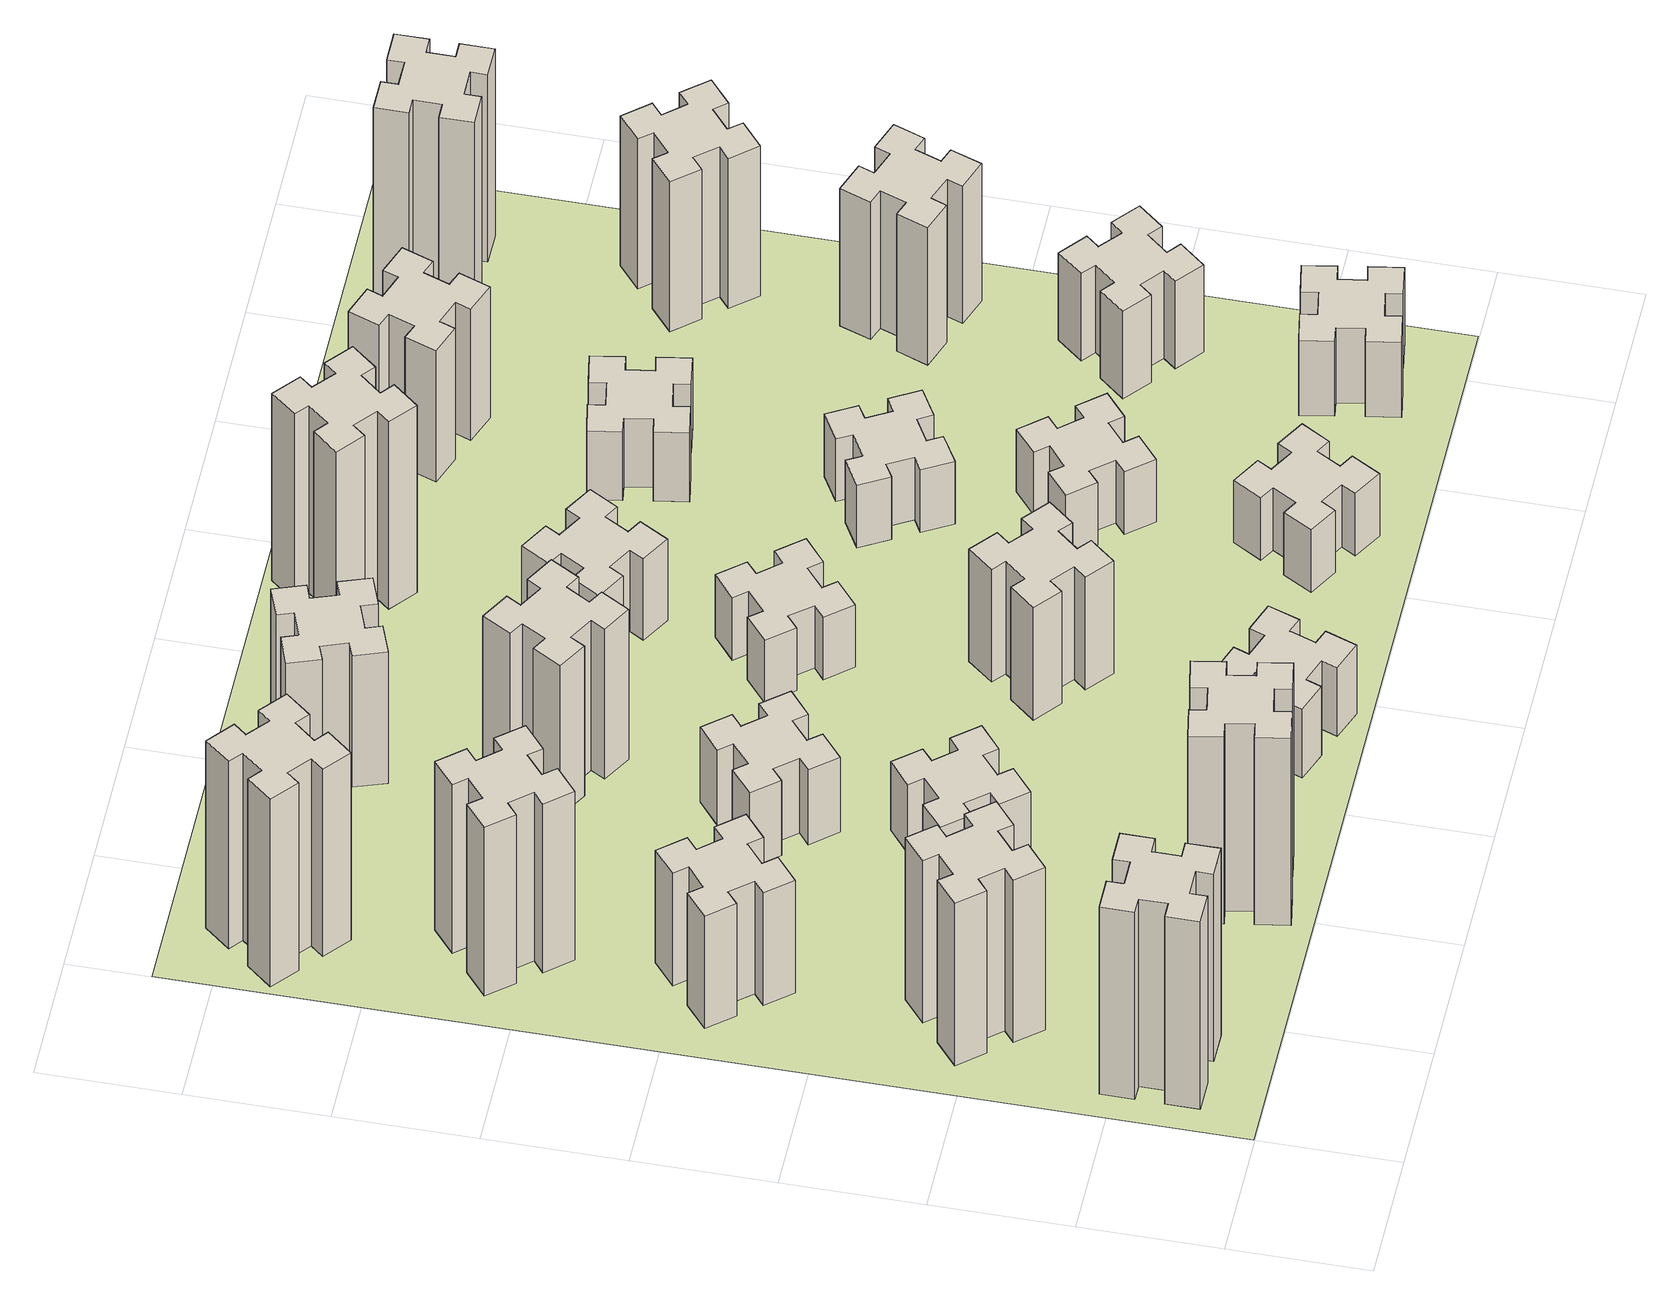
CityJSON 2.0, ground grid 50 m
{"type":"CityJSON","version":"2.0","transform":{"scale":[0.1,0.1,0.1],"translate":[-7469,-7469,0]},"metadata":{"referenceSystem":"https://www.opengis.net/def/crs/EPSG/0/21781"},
"CityObjects":{
"building1":{"type":"Building","attributes":{"class":"1000","function":"1000","usage":"1000","yearOfConstruction":2016,"roofType":"1000","measuredHeight":90,"storeysAboveGround":30,"storeysBelowGround":0},"geometry":[{"type":"Solid","lod":"1","boundaries":[[[[0,1,2,3,4,5,6,7,8,9,10,11,12,13,14,15,16,17,18,19]],[[17,16,20,21]],[[16,15,22,20]],[[15,14,23,22]],[[14,13,24,23]],[[13,12,25,24]],[[12,11,26,25]],[[11,10,27,26]],[[10,9,28,27]],[[9,8,29,28]],[[8,7,30,29]],[[7,6,31,30]],[[6,5,32,31]],[[5,4,33,32]],[[4,3,34,33]],[[3,2,35,34]],[[2,1,36,35]],[[1,0,37,36]],[[0,19,38,37]],[[19,18,39,38]],[[18,17,21,39]],[[24,25,26,27,28,29,30,31,32,33,34,35,36,37,38,39,21,20,22,23]]]]}]},
"building2":{"type":"Building","attributes":{"class":"1000","function":"1000","usage":"1000","yearOfConstruction":2016,"roofType":"1000","measuredHeight":78,"storeysAboveGround":30,"storeysBelowGround":0},"geometry":[{"type":"Solid","lod":"1","boundaries":[[[[40,41,42,43,44,45,46,47,48,49,50,51,52,53,54,55,56,57,58,59]],[[57,56,60,61]],[[56,55,62,60]],[[55,54,63,62]],[[54,53,64,63]],[[53,52,65,64]],[[52,51,66,65]],[[51,50,67,66]],[[50,49,68,67]],[[49,48,69,68]],[[48,47,70,69]],[[47,46,71,70]],[[46,45,72,71]],[[45,44,73,72]],[[44,43,74,73]],[[43,42,75,74]],[[42,41,76,75]],[[41,40,77,76]],[[40,59,78,77]],[[59,58,79,78]],[[58,57,61,79]],[[64,65,66,67,68,69,70,71,72,73,74,75,76,77,78,79,61,60,62,63]]]]}]},
"building3":{"type":"Building","attributes":{"class":"1000","function":"1000","usage":"1000","yearOfConstruction":2016,"roofType":"1000","measuredHeight":54,"storeysAboveGround":30,"storeysBelowGround":0},"geometry":[{"type":"Solid","lod":"1","boundaries":[[[[80,81,82,83,84,85,86,87,88,89,90,91,92,93,94,95,96,97,98,99]],[[97,96,100,101]],[[96,95,102,100]],[[95,94,103,102]],[[94,93,104,103]],[[93,92,105,104]],[[92,91,106,105]],[[91,90,107,106]],[[90,89,108,107]],[[89,88,109,108]],[[88,87,110,109]],[[87,86,111,110]],[[86,85,112,111]],[[85,84,113,112]],[[84,83,114,113]],[[83,82,115,114]],[[82,81,116,115]],[[81,80,117,116]],[[80,99,118,117]],[[99,98,119,118]],[[98,97,101,119]],[[104,105,106,107,108,109,110,111,112,113,114,115,116,117,118,119,101,100,102,103]]]]}]},
"building4":{"type":"Building","attributes":{"class":"1000","function":"1000","usage":"1000","yearOfConstruction":2016,"roofType":"1000","measuredHeight":81,"storeysAboveGround":30,"storeysBelowGround":0},"geometry":[{"type":"Solid","lod":"1","boundaries":[[[[120,121,122,123,124,125,126,127,128,129,130,131,132,133,134,135,136,137,138,139]],[[137,136,140,141]],[[136,135,142,140]],[[135,134,143,142]],[[134,133,144,143]],[[133,132,145,144]],[[132,131,146,145]],[[131,130,147,146]],[[130,129,148,147]],[[129,128,149,148]],[[128,127,150,149]],[[127,126,151,150]],[[126,125,152,151]],[[125,124,153,152]],[[124,123,154,153]],[[123,122,155,154]],[[122,121,156,155]],[[121,120,157,156]],[[120,139,158,157]],[[139,138,159,158]],[[138,137,141,159]],[[144,145,146,147,148,149,150,151,152,153,154,155,156,157,158,159,141,140,142,143]]]]}]},
"building5":{"type":"Building","attributes":{"class":"1000","function":"1000","usage":"1000","yearOfConstruction":2016,"roofType":"1000","measuredHeight":90,"storeysAboveGround":30,"storeysBelowGround":0},"geometry":[{"type":"Solid","lod":"1","boundaries":[[[[160,161,162,163,164,165,166,167,168,169,170,171,172,173,174,175,176,177,178,179]],[[177,176,180,181]],[[176,175,182,180]],[[175,174,183,182]],[[174,173,184,183]],[[173,172,185,184]],[[172,171,186,185]],[[171,170,187,186]],[[170,169,188,187]],[[169,168,189,188]],[[168,167,190,189]],[[167,166,191,190]],[[166,165,192,191]],[[165,164,193,192]],[[164,163,194,193]],[[163,162,195,194]],[[162,161,196,195]],[[161,160,197,196]],[[160,179,198,197]],[[179,178,199,198]],[[178,177,181,199]],[[184,185,186,187,188,189,190,191,192,193,194,195,196,197,198,199,181,180,182,183]]]]}]},
"building6":{"type":"Building","attributes":{"class":"1000","function":"1000","usage":"1000","yearOfConstruction":2016,"roofType":"1000","measuredHeight":90,"storeysAboveGround":30,"storeysBelowGround":0},"geometry":[{"type":"Solid","lod":"1","boundaries":[[[[200,201,202,203,204,205,206,207,208,209,210,211,212,213,214,215,216,217,218,219]],[[217,216,220,221]],[[216,215,222,220]],[[215,214,223,222]],[[214,213,224,223]],[[213,212,225,224]],[[212,211,226,225]],[[211,210,227,226]],[[210,209,228,227]],[[209,208,229,228]],[[208,207,230,229]],[[207,206,231,230]],[[206,205,232,231]],[[205,204,233,232]],[[204,203,234,233]],[[203,202,235,234]],[[202,201,236,235]],[[201,200,237,236]],[[200,219,238,237]],[[219,218,239,238]],[[218,217,221,239]],[[224,225,226,227,228,229,230,231,232,233,234,235,236,237,238,239,221,220,222,223]]]]}]},
"building7":{"type":"Building","attributes":{"class":"1000","function":"1000","usage":"1000","yearOfConstruction":2016,"roofType":"1000","measuredHeight":33,"storeysAboveGround":30,"storeysBelowGround":0},"geometry":[{"type":"Solid","lod":"1","boundaries":[[[[240,241,242,243,244,245,246,247,248,249,250,251,252,253,254,255,256,257,258,259]],[[257,256,260,261]],[[256,255,262,260]],[[255,254,263,262]],[[254,253,264,263]],[[253,252,265,264]],[[252,251,266,265]],[[251,250,267,266]],[[250,249,268,267]],[[249,248,269,268]],[[248,247,270,269]],[[247,246,271,270]],[[246,245,272,271]],[[245,244,273,272]],[[244,243,274,273]],[[243,242,275,274]],[[242,241,276,275]],[[241,240,277,276]],[[240,259,278,277]],[[259,258,279,278]],[[258,257,261,279]],[[264,265,266,267,268,269,270,271,272,273,274,275,276,277,278,279,261,260,262,263]]]]}]},
"building8":{"type":"Building","attributes":{"class":"1000","function":"1000","usage":"1000","yearOfConstruction":2016,"roofType":"1000","measuredHeight":36,"storeysAboveGround":30,"storeysBelowGround":0},"geometry":[{"type":"Solid","lod":"1","boundaries":[[[[280,281,282,283,284,285,286,287,288,289,290,291,292,293,294,295,296,297,298,299]],[[297,296,300,301]],[[296,295,302,300]],[[295,294,303,302]],[[294,293,304,303]],[[293,292,305,304]],[[292,291,306,305]],[[291,290,307,306]],[[290,289,308,307]],[[289,288,309,308]],[[288,287,310,309]],[[287,286,311,310]],[[286,285,312,311]],[[285,284,313,312]],[[284,283,314,313]],[[283,282,315,314]],[[282,281,316,315]],[[281,280,317,316]],[[280,299,318,317]],[[299,298,319,318]],[[298,297,301,319]],[[304,305,306,307,308,309,310,311,312,313,314,315,316,317,318,319,301,300,302,303]]]]}]},
"building9":{"type":"Building","attributes":{"class":"1000","function":"1000","usage":"1000","yearOfConstruction":2016,"roofType":"1000","measuredHeight":33,"storeysAboveGround":30,"storeysBelowGround":0},"geometry":[{"type":"Solid","lod":"1","boundaries":[[[[320,321,322,323,324,325,326,327,328,329,330,331,332,333,334,335,336,337,338,339]],[[337,336,340,341]],[[336,335,342,340]],[[335,334,343,342]],[[334,333,344,343]],[[333,332,345,344]],[[332,331,346,345]],[[331,330,347,346]],[[330,329,348,347]],[[329,328,349,348]],[[328,327,350,349]],[[327,326,351,350]],[[326,325,352,351]],[[325,324,353,352]],[[324,323,354,353]],[[323,322,355,354]],[[322,321,356,355]],[[321,320,357,356]],[[320,339,358,357]],[[339,338,359,358]],[[338,337,341,359]],[[344,345,346,347,348,349,350,351,352,353,354,355,356,357,358,359,341,340,342,343]]]]}]},
"building10":{"type":"Building","attributes":{"class":"1000","function":"1000","usage":"1000","yearOfConstruction":2016,"roofType":"1000","measuredHeight":72,"storeysAboveGround":30,"storeysBelowGround":0},"geometry":[{"type":"Solid","lod":"1","boundaries":[[[[360,361,362,363,364,365,366,367,368,369,370,371,372,373,374,375,376,377,378,379]],[[377,376,380,381]],[[376,375,382,380]],[[375,374,383,382]],[[374,373,384,383]],[[373,372,385,384]],[[372,371,386,385]],[[371,370,387,386]],[[370,369,388,387]],[[369,368,389,388]],[[368,367,390,389]],[[367,366,391,390]],[[366,365,392,391]],[[365,364,393,392]],[[364,363,394,393]],[[363,362,395,394]],[[362,361,396,395]],[[361,360,397,396]],[[360,379,398,397]],[[379,378,399,398]],[[378,377,381,399]],[[384,385,386,387,388,389,390,391,392,393,394,395,396,397,398,399,381,380,382,383]]]]}]},
"building11":{"type":"Building","attributes":{"class":"1000","function":"1000","usage":"1000","yearOfConstruction":2016,"roofType":"1000","measuredHeight":63,"storeysAboveGround":30,"storeysBelowGround":0},"geometry":[{"type":"Solid","lod":"1","boundaries":[[[[400,401,402,403,404,405,406,407,408,409,410,411,412,413,414,415,416,417,418,419]],[[417,416,420,421]],[[416,415,422,420]],[[415,414,423,422]],[[414,413,424,423]],[[413,412,425,424]],[[412,411,426,425]],[[411,410,427,426]],[[410,409,428,427]],[[409,408,429,428]],[[408,407,430,429]],[[407,406,431,430]],[[406,405,432,431]],[[405,404,433,432]],[[404,403,434,433]],[[403,402,435,434]],[[402,401,436,435]],[[401,400,437,436]],[[400,419,438,437]],[[419,418,439,438]],[[418,417,421,439]],[[424,425,426,427,428,429,430,431,432,433,434,435,436,437,438,439,421,420,422,423]]]]}]},
"building12":{"type":"Building","attributes":{"class":"1000","function":"1000","usage":"1000","yearOfConstruction":2016,"roofType":"1000","measuredHeight":54,"storeysAboveGround":30,"storeysBelowGround":0},"geometry":[{"type":"Solid","lod":"1","boundaries":[[[[440,441,442,443,444,445,446,447,448,449,450,451,452,453,454,455,456,457,458,459]],[[457,456,460,461]],[[456,455,462,460]],[[455,454,463,462]],[[454,453,464,463]],[[453,452,465,464]],[[452,451,466,465]],[[451,450,467,466]],[[450,449,468,467]],[[449,448,469,468]],[[448,447,470,469]],[[447,446,471,470]],[[446,445,472,471]],[[445,444,473,472]],[[444,443,474,473]],[[443,442,475,474]],[[442,441,476,475]],[[441,440,477,476]],[[440,459,478,477]],[[459,458,479,478]],[[458,457,461,479]],[[464,465,466,467,468,469,470,471,472,473,474,475,476,477,478,479,461,460,462,463]]]]}]},
"building13":{"type":"Building","attributes":{"class":"1000","function":"1000","usage":"1000","yearOfConstruction":2016,"roofType":"1000","measuredHeight":30,"storeysAboveGround":30,"storeysBelowGround":0},"geometry":[{"type":"Solid","lod":"1","boundaries":[[[[480,481,482,483,484,485,486,487,488,489,490,491,492,493,494,495,496,497,498,499]],[[497,496,500,501]],[[496,495,502,500]],[[495,494,503,502]],[[494,493,504,503]],[[493,492,505,504]],[[492,491,506,505]],[[491,490,507,506]],[[490,489,508,507]],[[489,488,509,508]],[[488,487,510,509]],[[487,486,511,510]],[[486,485,512,511]],[[485,484,513,512]],[[484,483,514,513]],[[483,482,515,514]],[[482,481,516,515]],[[481,480,517,516]],[[480,499,518,517]],[[499,498,519,518]],[[498,497,501,519]],[[504,505,506,507,508,509,510,511,512,513,514,515,516,517,518,519,501,500,502,503]]]]}]},
"building14":{"type":"Building","attributes":{"class":"1000","function":"1000","usage":"1000","yearOfConstruction":2016,"roofType":"1000","measuredHeight":39,"storeysAboveGround":30,"storeysBelowGround":0},"geometry":[{"type":"Solid","lod":"1","boundaries":[[[[520,521,522,523,524,525,526,527,528,529,530,531,532,533,534,535,536,537,538,539]],[[537,536,540,541]],[[536,535,542,540]],[[535,534,543,542]],[[534,533,544,543]],[[533,532,545,544]],[[532,531,546,545]],[[531,530,547,546]],[[530,529,548,547]],[[529,528,549,548]],[[528,527,550,549]],[[527,526,551,550]],[[526,525,552,551]],[[525,524,553,552]],[[524,523,554,553]],[[523,522,555,554]],[[522,521,556,555]],[[521,520,557,556]],[[520,539,558,557]],[[539,538,559,558]],[[538,537,541,559]],[[544,545,546,547,548,549,550,551,552,553,554,555,556,557,558,559,541,540,542,543]]]]}]},
"building15":{"type":"Building","attributes":{"class":"1000","function":"1000","usage":"1000","yearOfConstruction":2016,"roofType":"1000","measuredHeight":30,"storeysAboveGround":30,"storeysBelowGround":0},"geometry":[{"type":"Solid","lod":"1","boundaries":[[[[560,561,562,563,564,565,566,567,568,569,570,571,572,573,574,575,576,577,578,579]],[[577,576,580,581]],[[576,575,582,580]],[[575,574,583,582]],[[574,573,584,583]],[[573,572,585,584]],[[572,571,586,585]],[[571,570,587,586]],[[570,569,588,587]],[[569,568,589,588]],[[568,567,590,589]],[[567,566,591,590]],[[566,565,592,591]],[[565,564,593,592]],[[564,563,594,593]],[[563,562,595,594]],[[562,561,596,595]],[[561,560,597,596]],[[560,579,598,597]],[[579,578,599,598]],[[578,577,581,599]],[[584,585,586,587,588,589,590,591,592,593,594,595,596,597,598,599,581,580,582,583]]]]}]},
"building16":{"type":"Building","attributes":{"class":"1000","function":"1000","usage":"1000","yearOfConstruction":2016,"roofType":"1000","measuredHeight":90,"storeysAboveGround":30,"storeysBelowGround":0},"geometry":[{"type":"Solid","lod":"1","boundaries":[[[[600,601,602,603,604,605,606,607,608,609,610,611,612,613,614,615,616,617,618,619]],[[617,616,620,621]],[[616,615,622,620]],[[615,614,623,622]],[[614,613,624,623]],[[613,612,625,624]],[[612,611,626,625]],[[611,610,627,626]],[[610,609,628,627]],[[609,608,629,628]],[[608,607,630,629]],[[607,606,631,630]],[[606,605,632,631]],[[605,604,633,632]],[[604,603,634,633]],[[603,602,635,634]],[[602,601,636,635]],[[601,600,637,636]],[[600,619,638,637]],[[619,618,639,638]],[[618,617,621,639]],[[624,625,626,627,628,629,630,631,632,633,634,635,636,637,638,639,621,620,622,623]]]]}]},
"building17":{"type":"Building","attributes":{"class":"1000","function":"1000","usage":"1000","yearOfConstruction":2016,"roofType":"1000","measuredHeight":30,"storeysAboveGround":30,"storeysBelowGround":0},"geometry":[{"type":"Solid","lod":"1","boundaries":[[[[640,641,642,643,644,645,646,647,648,649,650,651,652,653,654,655,656,657,658,659]],[[657,656,660,661]],[[656,655,662,660]],[[655,654,663,662]],[[654,653,664,663]],[[653,652,665,664]],[[652,651,666,665]],[[651,650,667,666]],[[650,649,668,667]],[[649,648,669,668]],[[648,647,670,669]],[[647,646,671,670]],[[646,645,672,671]],[[645,644,673,672]],[[644,643,674,673]],[[643,642,675,674]],[[642,641,676,675]],[[641,640,677,676]],[[640,659,678,677]],[[659,658,679,678]],[[658,657,661,679]],[[664,665,666,667,668,669,670,671,672,673,674,675,676,677,678,679,661,660,662,663]]]]}]},
"building18":{"type":"Building","attributes":{"class":"1000","function":"1000","usage":"1000","yearOfConstruction":2016,"roofType":"1000","measuredHeight":30,"storeysAboveGround":30,"storeysBelowGround":0},"geometry":[{"type":"Solid","lod":"1","boundaries":[[[[680,681,682,683,684,685,686,687,688,689,690,691,692,693,694,695,696,697,698,699]],[[697,696,700,701]],[[696,695,702,700]],[[695,694,703,702]],[[694,693,704,703]],[[693,692,705,704]],[[692,691,706,705]],[[691,690,707,706]],[[690,689,708,707]],[[689,688,709,708]],[[688,687,710,709]],[[687,686,711,710]],[[686,685,712,711]],[[685,684,713,712]],[[684,683,714,713]],[[683,682,715,714]],[[682,681,716,715]],[[681,680,717,716]],[[680,699,718,717]],[[699,698,719,718]],[[698,697,701,719]],[[704,705,706,707,708,709,710,711,712,713,714,715,716,717,718,719,701,700,702,703]]]]}]},
"building19":{"type":"Building","attributes":{"class":"1000","function":"1000","usage":"1000","yearOfConstruction":2016,"roofType":"1000","measuredHeight":33,"storeysAboveGround":30,"storeysBelowGround":0},"geometry":[{"type":"Solid","lod":"1","boundaries":[[[[720,721,722,723,724,725,726,727,728,729,730,731,732,733,734,735,736,737,738,739]],[[737,736,740,741]],[[736,735,742,740]],[[735,734,743,742]],[[734,733,744,743]],[[733,732,745,744]],[[732,731,746,745]],[[731,730,747,746]],[[730,729,748,747]],[[729,728,749,748]],[[728,727,750,749]],[[727,726,751,750]],[[726,725,752,751]],[[725,724,753,752]],[[724,723,754,753]],[[723,722,755,754]],[[722,721,756,755]],[[721,720,757,756]],[[720,739,758,757]],[[739,738,759,758]],[[738,737,741,759]],[[744,745,746,747,748,749,750,751,752,753,754,755,756,757,758,759,741,740,742,743]]]]}]},
"building20":{"type":"Building","attributes":{"class":"1000","function":"1000","usage":"1000","yearOfConstruction":2016,"roofType":"1000","measuredHeight":36,"storeysAboveGround":30,"storeysBelowGround":0},"geometry":[{"type":"Solid","lod":"1","boundaries":[[[[760,761,762,763,764,765,766,767,768,769,770,771,772,773,774,775,776,777,778,779]],[[777,776,780,781]],[[776,775,782,780]],[[775,774,783,782]],[[774,773,784,783]],[[773,772,785,784]],[[772,771,786,785]],[[771,770,787,786]],[[770,769,788,787]],[[769,768,789,788]],[[768,767,790,789]],[[767,766,791,790]],[[766,765,792,791]],[[765,764,793,792]],[[764,763,794,793]],[[763,762,795,794]],[[762,761,796,795]],[[761,760,797,796]],[[760,779,798,797]],[[779,778,799,798]],[[778,777,781,799]],[[784,785,786,787,788,789,790,791,792,793,794,795,796,797,798,799,781,780,782,783]]]]}]},
"building21":{"type":"Building","attributes":{"class":"1000","function":"1000","usage":"1000","yearOfConstruction":2016,"roofType":"1000","measuredHeight":63,"storeysAboveGround":30,"storeysBelowGround":0},"geometry":[{"type":"Solid","lod":"1","boundaries":[[[[800,801,802,803,804,805,806,807,808,809,810,811,812,813,814,815,816,817,818,819]],[[817,816,820,821]],[[816,815,822,820]],[[815,814,823,822]],[[814,813,824,823]],[[813,812,825,824]],[[812,811,826,825]],[[811,810,827,826]],[[810,809,828,827]],[[809,808,829,828]],[[808,807,830,829]],[[807,806,831,830]],[[806,805,832,831]],[[805,804,833,832]],[[804,803,834,833]],[[803,802,835,834]],[[802,801,836,835]],[[801,800,837,836]],[[800,819,838,837]],[[819,818,839,838]],[[818,817,821,839]],[[824,825,826,827,828,829,830,831,832,833,834,835,836,837,838,839,821,820,822,823]]]]}]},
"building22":{"type":"Building","attributes":{"class":"1000","function":"1000","usage":"1000","yearOfConstruction":2016,"roofType":"1000","measuredHeight":42,"storeysAboveGround":30,"storeysBelowGround":0},"geometry":[{"type":"Solid","lod":"1","boundaries":[[[[840,841,842,843,844,845,846,847,848,849,850,851,852,853,854,855,856,857,858,859]],[[857,856,860,861]],[[856,855,862,860]],[[855,854,863,862]],[[854,853,864,863]],[[853,852,865,864]],[[852,851,866,865]],[[851,850,867,866]],[[850,849,868,867]],[[849,848,869,868]],[[848,847,870,869]],[[847,846,871,870]],[[846,845,872,871]],[[845,844,873,872]],[[844,843,874,873]],[[843,842,875,874]],[[842,841,876,875]],[[841,840,877,876]],[[840,859,878,877]],[[859,858,879,878]],[[858,857,861,879]],[[864,865,866,867,868,869,870,871,872,873,874,875,876,877,878,879,861,860,862,863]]]]}]},
"building23":{"type":"Building","attributes":{"class":"1000","function":"1000","usage":"1000","yearOfConstruction":2016,"roofType":"1000","measuredHeight":66,"storeysAboveGround":30,"storeysBelowGround":0},"geometry":[{"type":"Solid","lod":"1","boundaries":[[[[880,881,882,883,884,885,886,887,888,889,890,891,892,893,894,895,896,897,898,899]],[[897,896,900,901]],[[896,895,902,900]],[[895,894,903,902]],[[894,893,904,903]],[[893,892,905,904]],[[892,891,906,905]],[[891,890,907,906]],[[890,889,908,907]],[[889,888,909,908]],[[888,887,910,909]],[[887,886,911,910]],[[886,885,912,911]],[[885,884,913,912]],[[884,883,914,913]],[[883,882,915,914]],[[882,881,916,915]],[[881,880,917,916]],[[880,899,918,917]],[[899,898,919,918]],[[898,897,901,919]],[[904,905,906,907,908,909,910,911,912,913,914,915,916,917,918,919,901,900,902,903]]]]}]},
"building24":{"type":"Building","attributes":{"class":"1000","function":"1000","usage":"1000","yearOfConstruction":2016,"roofType":"1000","measuredHeight":72,"storeysAboveGround":30,"storeysBelowGround":0},"geometry":[{"type":"Solid","lod":"1","boundaries":[[[[920,921,922,923,924,925,926,927,928,929,930,931,932,933,934,935,936,937,938,939]],[[937,936,940,941]],[[936,935,942,940]],[[935,934,943,942]],[[934,933,944,943]],[[933,932,945,944]],[[932,931,946,945]],[[931,930,947,946]],[[930,929,948,947]],[[929,928,949,948]],[[928,927,950,949]],[[927,926,951,950]],[[926,925,952,951]],[[925,924,953,952]],[[924,923,954,953]],[[923,922,955,954]],[[922,921,956,955]],[[921,920,957,956]],[[920,939,958,957]],[[939,938,959,958]],[[938,937,941,959]],[[944,945,946,947,948,949,950,951,952,953,954,955,956,957,958,959,941,940,942,943]]]]}]},
"building25":{"type":"Building","attributes":{"class":"1000","function":"1000","usage":"1000","yearOfConstruction":2016,"roofType":"1000","measuredHeight":90,"storeysAboveGround":30,"storeysBelowGround":0},"geometry":[{"type":"Solid","lod":"1","boundaries":[[[[960,961,962,963,964,965,966,967,968,969,970,971,972,973,974,975,976,977,978,979]],[[977,976,980,981]],[[976,975,982,980]],[[975,974,983,982]],[[974,973,984,983]],[[973,972,985,984]],[[972,971,986,985]],[[971,970,987,986]],[[970,969,988,987]],[[969,968,989,988]],[[968,967,990,989]],[[967,966,991,990]],[[966,965,992,991]],[[965,964,993,992]],[[964,963,994,993]],[[963,962,995,994]],[[962,961,996,995]],[[961,960,997,996]],[[960,979,998,997]],[[979,978,999,998]],[[978,977,981,999]],[[984,985,986,987,988,989,990,991,992,993,994,995,996,997,998,999,981,980,982,983]]]]}]},
"landuse1":{"type":"LandUse","attributes":{"name":"plot1","function":"1010"},"geometry":[{"type":"MultiSurface","lod":"1","boundaries":[[[1000,1001,1002,1003]]]}]}
},
"vertices":[
[165,425,0],[165,325,0],[105,325,0],[105,205,0],[225,205,0],[225,265,0],[325,265,0],[325,205,0],[445,205,0],[445,325,0],[385,325,0],[385,425,0],[445,425,0],[445,545,0],[325,545,0],[325,485,0],[225,485,0],[225,545,0],[105,545,0],[105,425,0],[225,485,900],[225,545,900],[325,485,900],[325,545,900],[445,545,900],[445,425,900],[385,425,900],[385,325,900],[445,325,900],[445,205,900],[325,205,900],[325,265,900],[225,265,900],[225,205,900],[105,205,900],[105,325,900],[165,325,900],[165,425,900],[105,425,900],[105,545,900],
[408,899,0],[484,963,0],[523,917,0],[615,994,0],[538,1086,0],[492,1048,0],[427,1124,0],[473,1163,0],[396,1255,0],[304,1178,0],[343,1132,0],[266,1067,0],[228,1113,0],[136,1036,0],[213,944,0],[259,983,0],[323,906,0],[277,868,0],[354,776,0],[446,853,0],[323,906,780],[277,868,780],[259,983,780],[213,944,780],[136,1036,780],[228,1113,780],[266,1067,780],[343,1132,780],[304,1178,780],[396,1255,780],[473,1163,780],[427,1124,780],[492,1048,780],[538,1086,780],[615,994,780],[523,917,780],[484,963,780],[408,899,780],[446,853,780],[354,776,780],
[492,1888,0],[427,1964,0],[473,2003,0],[396,2095,0],[304,2018,0],[343,1972,0],[266,1907,0],[228,1953,0],[136,1876,0],[213,1784,0],[259,1823,0],[323,1746,0],[277,1708,0],[354,1616,0],[446,1693,0],[408,1739,0],[484,1803,0],[523,1757,0],[615,1834,0],[538,1926,0],[484,1803,540],[523,1757,540],[408,1739,540],[446,1693,540],[354,1616,540],[277,1708,540],[323,1746,540],[259,1823,540],[213,1784,540],[136,1876,540],[228,1953,540],[266,1907,540],[343,1972,540],[304,2018,540],[396,2095,540],[473,2003,540],[427,1964,540],[492,1888,540],[538,1926,540],[615,1834,540],
[408,2479,0],[484,2543,0],[523,2497,0],[615,2574,0],[538,2666,0],[492,2628,0],[427,2704,0],[473,2743,0],[396,2835,0],[304,2758,0],[343,2712,0],[266,2647,0],[228,2693,0],[136,2616,0],[213,2524,0],[259,2563,0],[323,2486,0],[277,2448,0],[354,2356,0],[446,2433,0],[323,2486,810],[277,2448,810],[259,2563,810],[213,2524,810],[136,2616,810],[228,2693,810],[266,2647,810],[343,2712,810],[304,2758,810],[396,2835,810],[473,2743,810],[427,2704,810],[492,2628,810],[538,2666,810],[615,2574,810],[523,2497,810],[484,2543,810],[408,2479,810],[446,2433,810],[354,2356,810],
[1085,158,0],[1184,176,0],[1194,117,0],[1312,137,0],[1291,256,0],[1232,245,0],[1215,344,0],[1274,354,0],[1253,472,0],[1135,451,0],[1145,392,0],[1047,375,0],[1037,434,0],[918,413,0],[939,295,0],[998,305,0],[1016,207,0],[957,197,0],[977,78,0],[1096,99,0],[1016,207,900],[957,197,900],[998,305,900],[939,295,900],[918,413,900],[1037,434,900],[1047,375,900],[1145,392,900],[1135,451,900],[1253,472,900],[1274,354,900],[1215,344,900],[1232,245,900],[1291,256,900],[1312,137,900],[1194,117,900],[1184,176,900],[1085,158,900],[1096,99,900],[977,78,900],
[384,3387,0],[308,3452,0],[346,3498,0],[254,3575,0],[177,3483,0],[223,3444,0],[159,3368,0],[113,3406,0],[36,3314,0],[128,3237,0],[166,3283,0],[243,3219,0],[204,3173,0],[296,3096,0],[373,3188,0],[327,3226,0],[392,3303,0],[438,3264,0],[515,3356,0],[423,3433,0],[392,3303,900],[438,3264,900],[327,3226,900],[373,3188,900],[296,3096,900],[204,3173,900],[243,3219,900],[166,3283,900],[128,3237,900],[36,3314,900],[113,3406,900],[159,3368,900],[223,3444,900],[177,3483,900],[254,3575,900],[346,3498,900],[308,3452,900],[384,3387,900],[423,3433,900],[515,3356,900],
[1083,1332,0],[1006,1267,0],[968,1313,0],[876,1236,0],[953,1144,0],[999,1183,0],[1063,1106,0],[1017,1068,0],[1094,976,0],[1186,1053,0],[1148,1099,0],[1224,1163,0],[1263,1117,0],[1355,1194,0],[1278,1286,0],[1232,1248,0],[1167,1324,0],[1213,1363,0],[1136,1455,0],[1044,1378,0],[1167,1324,330],[1213,1363,330],[1232,1248,330],[1278,1286,330],[1355,1194,330],[1263,1117,330],[1224,1163,330],[1148,1099,330],[1186,1053,330],[1094,976,330],[1017,1068,330],[1063,1106,330],[999,1183,330],[953,1144,330],[876,1236,330],[968,1313,330],[1006,1267,330],[1083,1332,330],[1044,1378,330],[1136,1455,330],
[1083,1972,0],[1006,1907,0],[968,1953,0],[876,1876,0],[953,1784,0],[999,1823,0],[1063,1746,0],[1017,1708,0],[1094,1616,0],[1186,1693,0],[1148,1739,0],[1224,1803,0],[1263,1757,0],[1355,1834,0],[1278,1926,0],[1232,1888,0],[1167,1964,0],[1213,2003,0],[1136,2095,0],[1044,2018,0],[1167,1964,360],[1213,2003,360],[1232,1888,360],[1278,1926,360],[1355,1834,360],[1263,1757,360],[1224,1803,360],[1148,1739,360],[1186,1693,360],[1094,1616,360],[1017,1708,360],[1063,1746,360],[999,1823,360],[953,1784,360],[876,1876,360],[968,1953,360],[1006,1907,360],[1083,1972,360],[1044,2018,360],[1136,2095,360],
[1769,360,0],[1735,266,0],[1679,287,0],[1637,174,0],[1750,133,0],[1771,189,0],[1865,155,0],[1844,99,0],[1957,57,0],[1998,170,0],[1942,191,0],[1976,285,0],[2032,264,0],[2073,377,0],[1960,418,0],[1940,362,0],[1846,396,0],[1867,452,0],[1754,493,0],[1713,380,0],[1846,396,330],[1867,452,330],[1940,362,330],[1960,418,330],[2073,377,330],[2032,264,330],[1976,285,330],[1942,191,330],[1998,170,330],[1957,57,330],[1844,99,330],[1865,155,330],[1771,189,330],[1750,133,330],[1637,174,330],[1679,287,330],[1735,266,330],[1769,360,330],[1713,380,330],[1754,493,330],
[1314,2666,0],[1227,2716,0],[1257,2768,0],[1153,2828,0],[1093,2724,0],[1145,2694,0],[1095,2607,0],[1043,2637,0],[983,2533,0],[1087,2473,0],[1117,2525,0],[1204,2475,0],[1174,2423,0],[1278,2363,0],[1338,2467,0],[1286,2497,0],[1336,2584,0],[1388,2554,0],[1448,2658,0],[1344,2718,0],[1336,2584,720],[1388,2554,720],[1286,2497,720],[1338,2467,720],[1278,2363,720],[1174,2423,720],[1204,2475,720],[1117,2525,720],[1087,2473,720],[983,2533,720],[1043,2637,720],[1095,2607,720],[1145,2694,720],[1093,2724,720],[1153,2828,720],[1257,2768,720],[1227,2716,720],[1314,2666,720],[1344,2718,720],[1448,2658,720],
[1125,3456,0],[1031,3422,0],[1010,3478,0],[897,3437,0],[939,3324,0],[995,3345,0],[1029,3251,0],[973,3230,0],[1014,3117,0],[1127,3159,0],[1106,3215,0],[1200,3249,0],[1220,3193,0],[1333,3234,0],[1292,3347,0],[1236,3326,0],[1202,3420,0],[1258,3440,0],[1217,3553,0],[1104,3512,0],[1202,3420,630],[1258,3440,630],[1236,3326,630],[1292,3347,630],[1333,3234,630],[1220,3193,630],[1200,3249,630],[1106,3215,630],[1127,3159,630],[1014,3117,630],[973,3230,630],[1029,3251,630],[995,3345,630],[939,3324,630],[897,3437,630],[1010,3478,630],[1031,3422,630],[1125,3456,630],[1104,3512,630],[1217,3553,630],
[1846,1063,0],[1923,999,0],[1884,953,0],[1976,876,0],[2053,968,0],[2007,1006,0],[2072,1083,0],[2118,1044,0],[2195,1136,0],[2103,1213,0],[2064,1167,0],[1988,1232,0],[2026,1278,0],[1934,1355,0],[1857,1263,0],[1903,1224,0],[1839,1148,0],[1793,1186,0],[1716,1094,0],[1808,1017,0],[1839,1148,540],[1793,1186,540],[1903,1224,540],[1857,1263,540],[1934,1355,540],[2026,1278,540],[1988,1232,540],[2064,1167,540],[2103,1213,540],[2195,1136,540],[2118,1044,540],[2072,1083,540],[2007,1006,540],[2053,968,540],[1976,876,540],[1884,953,540],[1923,999,540],[1846,1063,540],[1808,1017,540],[1716,1094,540],
[1972,1988,0],[1907,2064,0],[1953,2103,0],[1876,2195,0],[1784,2118,0],[1823,2072,0],[1746,2007,0],[1708,2053,0],[1616,1976,0],[1693,1884,0],[1739,1923,0],[1803,1846,0],[1757,1808,0],[1834,1716,0],[1926,1793,0],[1888,1839,0],[1964,1903,0],[2003,1857,0],[2095,1934,0],[2018,2026,0],[1964,1903,300],[2003,1857,300],[1888,1839,300],[1926,1793,300],[1834,1716,300],[1757,1808,300],[1803,1846,300],[1739,1923,300],[1693,1884,300],[1616,1976,300],[1708,2053,300],[1746,2007,300],[1823,2072,300],[1784,2118,300],[1876,2195,300],[1953,2103,300],[1907,2064,300],[1972,1988,300],[2018,2026,300],[2095,1934,300],
[1926,2497,0],[1976,2584,0],[2028,2554,0],[2088,2658,0],[1984,2718,0],[1954,2666,0],[1867,2716,0],[1897,2768,0],[1793,2828,0],[1733,2724,0],[1785,2694,0],[1735,2607,0],[1683,2637,0],[1623,2533,0],[1727,2473,0],[1757,2525,0],[1844,2475,0],[1814,2423,0],[1918,2363,0],[1978,2467,0],[1844,2475,390],[1814,2423,390],[1757,2525,390],[1727,2473,390],[1623,2533,390],[1683,2637,390],[1735,2607,390],[1785,2694,390],[1733,2724,390],[1793,2828,390],[1897,2768,390],[1867,2716,390],[1954,2666,390],[1984,2718,390],[2088,2658,390],[2028,2554,390],[1976,2584,390],[1926,2497,390],[1978,2467,390],[1918,2363,390],
[2794,446,0],[2707,496,0],[2737,548,0],[2633,608,0],[2573,504,0],[2625,474,0],[2575,387,0],[2523,417,0],[2463,313,0],[2567,253,0],[2597,305,0],[2684,255,0],[2654,203,0],[2758,143,0],[2818,247,0],[2766,277,0],[2816,364,0],[2868,334,0],[2928,438,0],[2824,498,0],[2816,364,300],[2868,334,300],[2766,277,300],[2818,247,300],[2758,143,300],[2654,203,300],[2684,255,300],[2597,305,300],[2567,253,300],[2463,313,300],[2523,417,300],[2575,387,300],[2625,474,300],[2573,504,300],[2633,608,300],[2737,548,300],[2707,496,300],[2794,446,300],[2824,498,300],[2928,438,300],
[1746,3383,0],[1823,3319,0],[1784,3273,0],[1876,3196,0],[1953,3288,0],[1907,3326,0],[1972,3403,0],[2018,3364,0],[2095,3456,0],[2003,3533,0],[1964,3487,0],[1888,3552,0],[1926,3598,0],[1834,3675,0],[1757,3583,0],[1803,3544,0],[1739,3468,0],[1693,3506,0],[1616,3414,0],[1708,3337,0],[1739,3468,900],[1693,3506,900],[1803,3544,900],[1757,3583,900],[1834,3675,900],[1926,3598,900],[1888,3552,900],[1964,3487,900],[2003,3533,900],[2095,3456,900],[2018,3364,900],[1972,3403,900],[1907,3326,900],[1953,3288,900],[1876,3196,900],[1784,3273,900],[1823,3319,900],[1746,3383,900],[1708,3337,900],[1616,3414,900],
[2728,999,0],[2804,1063,0],[2843,1017,0],[2935,1094,0],[2858,1186,0],[2812,1148,0],[2747,1224,0],[2793,1263,0],[2716,1355,0],[2624,1278,0],[2663,1232,0],[2586,1167,0],[2548,1213,0],[2456,1136,0],[2533,1044,0],[2579,1083,0],[2643,1006,0],[2597,968,0],[2674,876,0],[2766,953,0],[2643,1006,300],[2597,968,300],[2579,1083,300],[2533,1044,300],[2456,1136,300],[2548,1213,300],[2586,1167,300],[2663,1232,300],[2624,1278,300],[2716,1355,300],[2793,1263,300],[2747,1224,300],[2812,1148,300],[2858,1186,300],[2935,1094,300],[2843,1017,300],[2804,1063,300],[2728,999,300],[2766,953,300],[2674,876,300],
[2475,1744,0],[2525,1657,0],[2473,1627,0],[2533,1523,0],[2637,1583,0],[2607,1635,0],[2694,1685,0],[2724,1633,0],[2828,1693,0],[2768,1797,0],[2716,1767,0],[2666,1854,0],[2718,1884,0],[2658,1988,0],[2554,1928,0],[2584,1876,0],[2497,1826,0],[2467,1878,0],[2363,1818,0],[2423,1714,0],[2497,1826,300],[2467,1878,300],[2584,1876,300],[2554,1928,300],[2658,1988,300],[2718,1884,300],[2666,1854,300],[2716,1767,300],[2768,1797,300],[2828,1693,300],[2724,1633,300],[2694,1685,300],[2607,1635,300],[2637,1583,300],[2533,1523,300],[2473,1627,300],[2525,1657,300],[2475,1744,300],[2423,1714,300],[2363,1818,300],
[2478,2625,0],[2496,2527,0],[2437,2517,0],[2457,2398,0],[2576,2419,0],[2565,2478,0],[2664,2496,0],[2674,2437,0],[2792,2457,0],[2771,2576,0],[2712,2565,0],[2695,2664,0],[2754,2674,0],[2733,2792,0],[2615,2771,0],[2625,2712,0],[2527,2695,0],[2517,2754,0],[2398,2733,0],[2419,2615,0],[2527,2695,330],[2517,2754,330],[2625,2712,330],[2615,2771,330],[2733,2792,330],[2754,2674,330],[2695,2664,330],[2712,2565,330],[2771,2576,330],[2792,2457,330],[2674,2437,330],[2664,2496,330],[2565,2478,330],[2576,2419,330],[2457,2398,330],[2437,2517,330],[2496,2527,330],[2478,2625,330],[2419,2615,330],[2398,2733,330],
[3465,492,0],[3367,475,0],[3357,534,0],[3238,513,0],[3259,395,0],[3318,405,0],[3336,307,0],[3277,297,0],[3297,178,0],[3416,199,0],[3405,258,0],[3504,276,0],[3514,217,0],[3632,237,0],[3611,356,0],[3552,345,0],[3535,444,0],[3594,454,0],[3573,572,0],[3455,551,0],[3535,444,360],[3594,454,360],[3552,345,360],[3611,356,360],[3632,237,360],[3514,217,360],[3504,276,360],[3405,258,360],[3416,199,360],[3297,178,360],[3277,297,360],[3336,307,360],[3318,405,360],[3259,395,360],[3238,513,360],[3357,534,360],[3367,475,360],[3465,492,360],[3455,551,360],[3573,572,360],
[2511,3249,0],[2605,3215,0],[2584,3159,0],[2697,3117,0],[2738,3230,0],[2682,3251,0],[2716,3345,0],[2772,3324,0],[2813,3437,0],[2700,3478,0],[2680,3422,0],[2586,3456,0],[2607,3512,0],[2494,3553,0],[2453,3440,0],[2509,3420,0],[2475,3326,0],[2419,3347,0],[2377,3234,0],[2490,3193,0],[2475,3326,630],[2419,3347,630],[2509,3420,630],[2453,3440,630],[2494,3553,630],[2607,3512,630],[2586,3456,630],[2680,3422,630],[2700,3478,630],[2813,3437,630],[2772,3324,630],[2716,3345,630],[2682,3251,630],[2738,3230,630],[2697,3117,630],[2584,3159,630],[2605,3215,630],[2511,3249,630],[2490,3193,630],[2377,3234,630],
[3544,1167,0],[3468,1232,0],[3506,1278,0],[3414,1355,0],[3337,1263,0],[3383,1224,0],[3319,1148,0],[3273,1186,0],[3196,1094,0],[3288,1017,0],[3326,1063,0],[3403,999,0],[3364,953,0],[3456,876,0],[3533,968,0],[3487,1006,0],[3552,1083,0],[3598,1044,0],[3675,1136,0],[3583,1213,0],[3552,1083,420],[3598,1044,420],[3487,1006,420],[3533,968,420],[3456,876,420],[3364,953,420],[3403,999,420],[3326,1063,420],[3288,1017,420],[3196,1094,420],[3273,1186,420],[3319,1148,420],[3383,1224,420],[3337,1263,420],[3414,1355,420],[3506,1278,420],[3468,1232,420],[3544,1167,420],[3583,1213,420],[3675,1136,420],
[3520,1942,0],[3426,1976,0],[3447,2032,0],[3334,2073,0],[3293,1960,0],[3349,1940,0],[3315,1846,0],[3259,1867,0],[3217,1754,0],[3330,1713,0],[3351,1769,0],[3445,1735,0],[3424,1679,0],[3537,1637,0],[3578,1750,0],[3522,1771,0],[3556,1865,0],[3612,1844,0],[3653,1957,0],[3540,1998,0],[3556,1865,660],[3612,1844,660],[3522,1771,660],[3578,1750,660],[3537,1637,660],[3424,1679,660],[3445,1735,660],[3351,1769,660],[3330,1713,660],[3217,1754,660],[3259,1867,660],[3315,1846,660],[3349,1940,660],[3293,1960,660],[3334,2073,660],[3447,2032,660],[3426,1976,660],[3520,1942,660],[3540,1998,660],[3653,1957,660],
[3319,2563,0],[3383,2486,0],[3337,2448,0],[3414,2356,0],[3506,2433,0],[3468,2479,0],[3544,2543,0],[3583,2497,0],[3675,2574,0],[3598,2666,0],[3552,2628,0],[3487,2704,0],[3533,2743,0],[3456,2835,0],[3364,2758,0],[3403,2712,0],[3326,2647,0],[3288,2693,0],[3196,2616,0],[3273,2524,0],[3326,2647,720],[3288,2693,720],[3403,2712,720],[3364,2758,720],[3456,2835,720],[3533,2743,720],[3487,2704,720],[3552,2628,720],[3598,2666,720],[3675,2574,720],[3583,2497,720],[3544,2543,720],[3468,2479,720],[3506,2433,720],[3414,2356,720],[3337,2448,720],[3383,2486,720],[3319,2563,720],[3273,2524,720],[3196,2616,720],
[3285,3325,0],[3385,3325,0],[3385,3265,0],[3505,3265,0],[3505,3385,0],[3445,3385,0],[3445,3485,0],[3505,3485,0],[3505,3605,0],[3385,3605,0],[3385,3545,0],[3285,3545,0],[3285,3605,0],[3165,3605,0],[3165,3485,0],[3225,3485,0],[3225,3385,0],[3165,3385,0],[3165,3265,0],[3285,3265,0],[3225,3385,900],[3165,3385,900],[3225,3485,900],[3165,3485,900],[3165,3605,900],[3285,3605,900],[3285,3545,900],[3385,3545,900],[3385,3605,900],[3505,3605,900],[3505,3485,900],[3445,3485,900],[3445,3385,900],[3505,3385,900],[3505,3265,900],[3385,3265,900],[3385,3325,900],[3285,3325,900],[3285,3265,900],[3165,3265,900],
[5,3705,0],[3705,3705,0],[3705,5,0],[5,5,0]
]}
